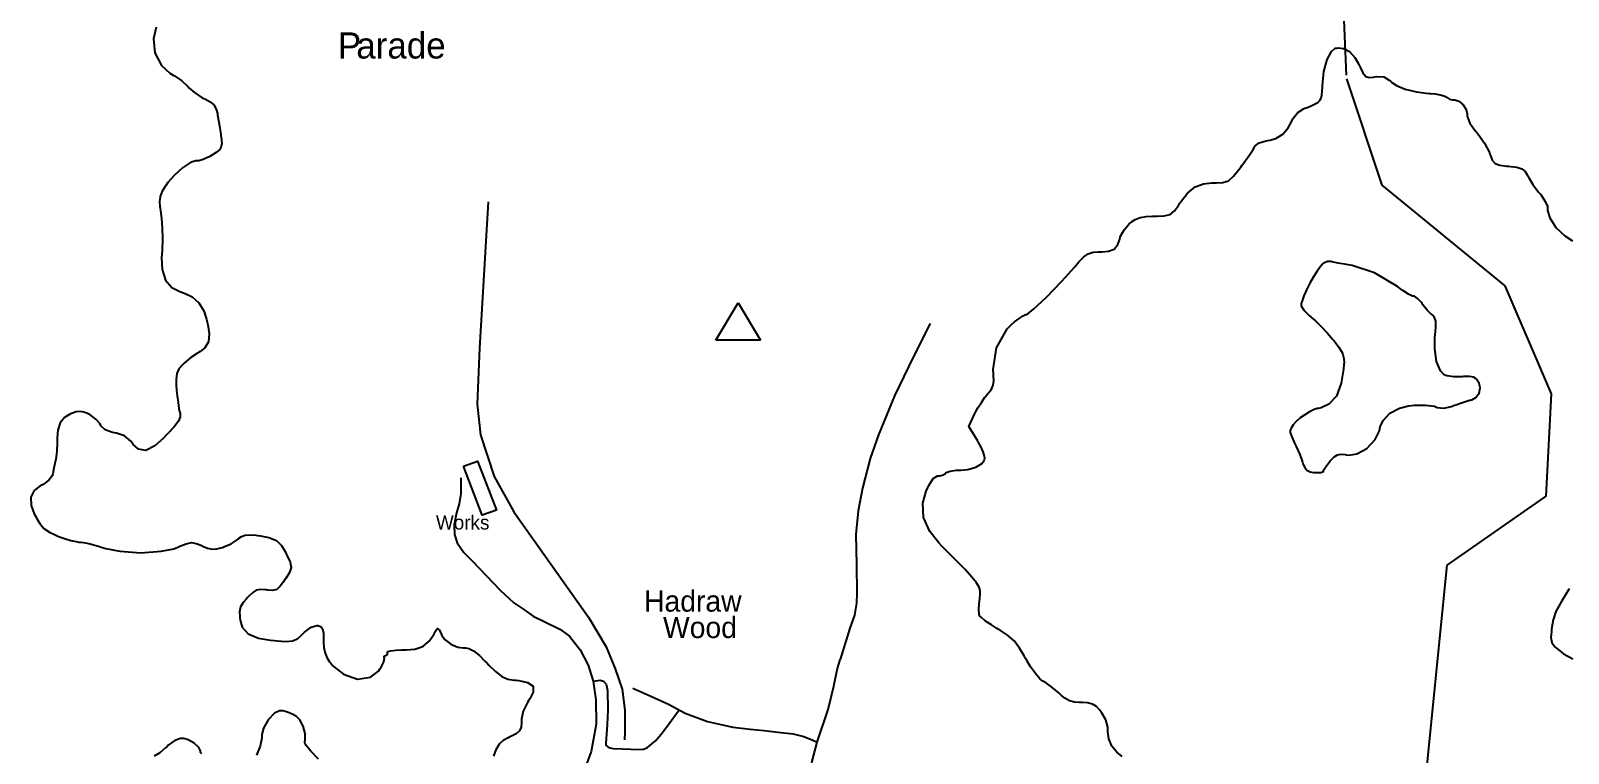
# Model space of a CAD drawing. Extents: x 0 to 24000, y 0 to 24000.
# Drawn here: x 6138 to 8317, y 7231 to 8256 of the extents above; entities that cross this region are included whole.
import ezdxf

# ---------------------------------------------------------------- set-up
doc = ezdxf.new("R2010")
doc.units = 0
for name, color, linetype in [('01B-LandmassTidal', 7, 'Continuous'), ('03D-BuiltUpIndustrial', 7, 'Continuous'), ('04B-RoadClassC', 7, 'Continuous'), ('05C-RailwayPrimary', 7, 'Continuous'), ('06B-FeaturesSummit', 7, 'Continuous'), ('07-BoundaryRegional', 7, 'Continuous'), ('08-NamesFeatureBuilt', 7, 'Continuous'), ('08-NamesFeatureNatural', 7, 'Continuous'), ('xx-NamesPlacesXXX', 7, 'Continuous')]:
    doc.layers.add(name, color=color, linetype=linetype)

msp = doc.modelspace()

# ---------------------------------------------------------------- linework, layer by layer
at = {"layer": '01B-LandmassTidal'}
for points in [[(6315.6, 8261.4), (6311.8, 8244.8), (6313.6, 8224.8), (6323, 8207.2), (6334.9, 8196), (6339.5, 8193.4), (6341.6, 8192.3), (6351.9, 8185.1), (6359.8, 8177.7), (6360.7, 8176.6), (6361.5, 8175.5), (6369.6, 8168.5), (6380.7, 8161.3), (6383, 8160.1), (6385.3, 8159.1), (6391.9, 8155.5), (6397.4, 8151), (6400.6, 8145.1), (6402.3, 8138.7), (6402.6, 8136.6), (6402.9, 8134.4), (6405, 8121.4), (6407, 8109.1), (6407.3, 8107.2), (6407.7, 8105.3), (6408.3, 8096.3), (6407.3, 8090), (6406.9, 8089.5), (6405.6, 8087.8), (6400.5, 8083.5), (6391.5, 8077.8), (6382, 8073.5), (6376, 8071.9), (6374, 8071.9), (6371.5, 8071.9), (6364.2, 8069.3), (6352.7, 8062), (6340.8, 8051.1), (6332.2, 8041), (6329.7, 8037.4), (6328.2, 8035.2), (6324.1, 8028.5), (6321.1, 8021.2), (6320.2, 8013.8), (6320.8, 8006.8), (6321.1, 8004.4), (6321.7, 8000.9), (6323.2, 7989.9), (6324.1, 7976.6), (6324.2, 7961), (6323.7, 7944.8), (6323.4, 7939.4), (6323.2, 7934), (6324.1, 7917.7), (6328.6, 7902.6), (6337.8, 7892.2), (6348.9, 7886.3), (6352.8, 7884.9), (6356.3, 7883.7), (6366.3, 7878.8), (6376, 7870.4), (6382.9, 7858.8), (6386.8, 7847), (6387.7, 7842.9), (6388.7, 7839), (6390.4, 7826.9), (6389.5, 7815.1), (6384.6, 7806.4), (6378, 7801.1), (6375.6, 7799.8), (6374, 7799), (6364.5, 7792.6), (6355.1, 7784.8), (6353.6, 7783.4), (6352.1, 7781.8), (6347.6, 7776.7), (6344.5, 7770.3), (6343.6, 7761.8), (6344, 7751.8), (6344.2, 7748.5), (6344.4, 7746), (6345.2, 7738.5), (6346.4, 7728.8), (6347.7, 7720.5), (6348.5, 7716.1), (6348.9, 7714.7), (6349.3, 7713.3), (6349.5, 7708.7), (6347.2, 7702.5), (6341, 7694.4), (6332.6, 7685.5), (6329.7, 7682.6), (6325.8, 7678.6), (6313.4, 7667.5), (6300.8, 7661), (6290.6, 7662.6), (6283, 7669.3), (6281.1, 7672), (6279.5, 7674.1), (6270.7, 7681.6), (6259.2, 7685.7), (6256.4, 7686.1), (6253.5, 7686.6), (6243.1, 7690.2), (6237.1, 7695.9), (6236.4, 7697.5), (6235.9, 7698.7), (6230.1, 7705.4), (6221.7, 7711.5), (6219.9, 7712.4), (6218.2, 7713.2), (6213, 7715.1), (6207.4, 7716.2), (6201.9, 7715.6), (6196.8, 7713.9), (6195.2, 7713.2), (6192.6, 7712.1), (6185.4, 7707.5), (6179.2, 7700), (6176, 7689.6), (6175.2, 7679), (6175.3, 7675.6), (6175.3, 7671.7), (6174.5, 7660), (6173.2, 7648.2), (6172.9, 7646.5), (6172.5, 7645), (6170.4, 7635.8), (6168.8, 7627.6), (6168.6, 7626.5), (6168.3, 7625.4), (6163.3, 7618.7), (6155.1, 7612.6), (6153.3, 7611.7), (6150.4, 7610.3), (6142.6, 7604.3), (6137.7, 7594.9), (6138.4, 7582.8), (6142.7, 7571), (6144.7, 7567.3), (6146, 7564.8), (6150.4, 7557.3), (6156.4, 7550.3), (6164.4, 7544.9), (6173.1, 7540.8), (6176, 7539.5), (6178.3, 7538.6), (6185.3, 7536.2), (6194.3, 7533.4), (6202.1, 7531.6), (6206, 7530.9), (6207.4, 7530.9), (6208.6, 7530.9), (6212.5, 7530.3), (6219.8, 7528.8), (6228.6, 7526.6), (6235.3, 7524.6), (6237.6, 7523.8), (6244, 7521.7), (6264.1, 7517.9), (6293.6, 7515.9), (6322.4, 7517.9), (6340.5, 7521.6), (6346.2, 7523.8), (6349.1, 7525.1), (6357.9, 7528.5), (6365.6, 7530.2), (6372.2, 7529.1), (6378.6, 7526.4), (6380.7, 7525.4), (6382.5, 7524.5), (6388.4, 7522.2), (6394.8, 7520.9), (6401.3, 7521.3), (6407.3, 7522.8), (6409.3, 7523.4), (6411.3, 7524), (6421.6, 7528.7), (6430.4, 7534.2), (6431.6, 7535.2), (6432.7, 7536.3), (6436.5, 7538.9), (6441.8, 7540.8), (6449, 7541.2), (6456.6, 7540.6), (6459.1, 7540.3), (6463.2, 7539.7), (6475.3, 7537.4), (6485.9, 7533.1), (6493.3, 7525.9), (6498.4, 7517.4), (6499.9, 7514.4), (6501.3, 7511.5), (6505.3, 7502.6), (6506.9, 7495), (6504.4, 7487.8), (6499.2, 7479.5), (6497.5, 7476.8), (6496, 7474.6), (6491.3, 7468.3), (6486.4, 7463.9), (6480.5, 7462.5), (6474.1, 7462.8), (6472, 7463.1), (6469.9, 7463.4), (6463.7, 7463.9), (6457.4, 7462.8), (6451.8, 7459.2), (6446.6, 7454.2), (6445, 7452.5), (6443.3, 7450.7), (6438.8, 7445.2), (6435.2, 7438.9), (6433.7, 7432.2), (6433.8, 7425.9), (6434, 7423.9), (6434.3, 7420.4), (6437.4, 7410.2), (6445.8, 7400.9), (6460.6, 7394.8), (6477.4, 7391.9), (6483, 7391.3), (6487.1, 7391), (6499.3, 7390.1), (6509.1, 7390.8), (6516, 7394.1), (6521.9, 7399.3), (6523.8, 7401.1), (6525.7, 7403.1), (6535.2, 7410.1), (6543.2, 7412.7), (6544.5, 7412.5), (6545.6, 7412.3), (6548.8, 7411.1), (6551.3, 7408), (6552.5, 7401.9), (6552.8, 7394.3), (6552.8, 7391.7), (6552.8, 7389.2), (6553.2, 7381.6), (6554.9, 7373.5), (6557.9, 7366.4), (6561.3, 7361.2), (6562.6, 7359.6), (6566.3, 7354.9), (6580.9, 7343.4), (6600.8, 7336.6), (6619.2, 7339.2), (6630.8, 7347.9), (6633.1, 7351.7), (6634.2, 7353.4), (6637.9, 7361.1), (6638.9, 7366.5), (6638.6, 7367), (6638.4, 7367.4), (6638.5, 7369.2), (6640.4, 7370.1), (6641, 7370.1), (6641.5, 7370.1), (6643.3, 7371.4), (6643.2, 7373.6), (6642.9, 7374.1), (6642.8, 7374.3), (6643.6, 7375.7), (6647.8, 7376.9), (6655.3, 7377.7), (6663.1, 7378), (6665.7, 7378), (6669.7, 7378), (6682, 7379), (6693.6, 7382.8), (6702.6, 7390.6), (6709, 7400.1), (6710.8, 7403.5), (6711.3, 7404.5), (6713.2, 7407.6), (6714.9, 7408.6), (6716.7, 7406.3), (6718.7, 7402.1), (6719.4, 7400.7), (6720.4, 7398.5), (6725.1, 7392.4), (6733.3, 7386), (6743, 7382), (6750.6, 7380.9), (6753.1, 7381.1), (6754.5, 7381.2), (6758.7, 7380.2), (6765.3, 7376.7), (6773.6, 7370), (6781.5, 7362.2), (6784.1, 7359.6), (6787.1, 7356.5), (6796.2, 7347.4), (6805.3, 7340.3), (6814.1, 7336.7), (6822.7, 7335.2), (6825.6, 7334.9), (6829.7, 7334.5), (6841.6, 7331.9), (6849.6, 7326.7), (6849.9, 7318.3), (6845.2, 7308.8), (6843.3, 7305.8), (6841.7, 7303.5), (6835.8, 7291), (6833.1, 7280.1), (6833.1, 7276.5), (6833.1, 7274.5), (6832.6, 7268.6), (6830.4, 7263.3), (6825.5, 7259.1), (6818.9, 7255.6), (6816.6, 7254.5), (6814.3, 7253.4), (6807.5, 7249.6), (6801.4, 7244.2), (6797, 7236.3), (6793.6, 7227.1)], [(7684.9, 7227), (7677.1, 7232.8), (7669.9, 7241.5), (7665.7, 7252.1), (7664.3, 7261.8), (7664.2, 7265.1), (7664.2, 7268.5), (7661.6, 7278.8), (7655.6, 7289.4), (7654, 7291.3), (7652.6, 7293), (7648.1, 7297.6), (7642.4, 7301.3), (7635.6, 7303), (7628.5, 7303.5), (7626.2, 7303.5), (7623.8, 7303.5), (7617, 7304), (7609.8, 7305.8), (7603.5, 7309.5), (7598.4, 7313.7), (7596.7, 7315.3), (7595.2, 7316.9), (7585.2, 7325.4), (7575.5, 7332.1), (7574, 7332.9), (7572.4, 7333.7), (7568.2, 7337.2), (7561.7, 7344.4), (7554.8, 7354.1), (7549.4, 7362.9), (7547.7, 7365.8), (7545.7, 7369.6), (7539.3, 7380.5), (7531.4, 7390.7), (7522, 7398.9), (7512.3, 7405.4), (7508.9, 7407.4), (7506.5, 7408.8), (7499.3, 7413.4), (7491, 7419), (7485.1, 7423.9), (7482.6, 7426.5), (7482.3, 7427.4), (7482, 7428.2), (7481.4, 7436.5), (7482.3, 7448.1), (7482.7, 7450.5), (7482.9, 7452.1), (7483.4, 7456.8), (7483.3, 7462.1), (7481.8, 7467.2), (7478.2, 7473.4), (7471.8, 7481.2), (7462, 7491.9), (7448.1, 7506.1), (7434, 7520.3), (7429.3, 7525), (7424.6, 7529.8), (7412, 7545.8), (7403, 7565.7), (7402.3, 7586.2), (7406.9, 7603.2), (7409.4, 7608.5), (7410.6, 7611.4), (7416.8, 7621), (7422.7, 7625), (7424.7, 7625), (7426.2, 7625), (7430.9, 7626.2), (7434.5, 7628.4), (7434.8, 7628.9), (7435.1, 7629.5), (7441, 7631.7), (7449.6, 7632.8), (7452.5, 7632.8), (7455.8, 7632.8), (7465.8, 7634), (7477.1, 7637.3), (7485.4, 7642.2), (7489.2, 7646.8), (7489.7, 7648.5), (7490, 7649.5), (7489.6, 7652.7), (7487.7, 7659), (7484.3, 7666.7), (7480.8, 7673.1), (7479.5, 7675.2), (7467.4, 7695.1), (7476, 7713.2), (7477, 7715.2), (7480.3, 7721.2), (7485.2, 7729.2), (7490.1, 7736.5), (7493.2, 7740.5), (7494.4, 7741.8), (7495.8, 7743.2), (7499.3, 7747.9), (7502, 7753.7), (7502.8, 7760.4), (7502.5, 7767.3), (7502.3, 7769.6), (7501.6, 7775.9), (7506.5, 7806.6), (7521.5, 7833.3), (7525.8, 7837.5), (7527.3, 7838.9), (7532.2, 7843.2), (7538.7, 7848.2), (7544.4, 7852), (7547.7, 7853.6), (7548.9, 7853.9), (7550.8, 7854.5), (7559.1, 7861.3), (7576.8, 7877.9), (7599.1, 7901.2), (7617.4, 7921.5), (7623.4, 7928.4), (7625.1, 7930.3), (7630.4, 7935.7), (7636.5, 7940), (7643.6, 7942), (7650.8, 7942.5), (7653.2, 7942.5), (7656.2, 7942.5), (7665.2, 7943.4), (7673.2, 7946.6), (7678.4, 7952.9), (7681.2, 7960.7), (7681.8, 7963.3), (7682.2, 7964.8), (7687.3, 7973.7), (7694.7, 7982.3), (7696.3, 7983.7), (7697.9, 7985), (7703, 7988.5), (7710, 7991.5), (7718.8, 7993), (7727.8, 7993.5), (7730.8, 7993.5), (7734.2, 7993.5), (7744.4, 7993.7), (7752.6, 7995.7), (7758.7, 8000.9), (7764.3, 8008.5), (7766.1, 8011.1), (7768.7, 8014.9), (7777.4, 8025.8), (7788, 8034.8), (7800, 8039.3), (7811.6, 8040.5), (7815.5, 8040.5), (7818.5, 8040.5), (7827.4, 8040.9), (7835.3, 8043.5), (7842.6, 8050.1), (7850.3, 8059.7), (7852.7, 8062.9), (7854.5, 8065.2), (7859.6, 8072.2), (7865.7, 8080.7), (7870.3, 8087.7), (7872.3, 8091), (7872.7, 8091.9), (7873.1, 8092.8), (7879, 8097.1), (7888.8, 8100.1), (7891.1, 8100.5), (7894.1, 8100.9), (7902.7, 8103.4), (7912.2, 8109.4), (7920.1, 8118.6), (7925.4, 8128.2), (7926.8, 8131.5), (7927.5, 8132.9), (7933.6, 8140.1), (7941.9, 8145.7), (7943.7, 8146.4), (7945.7, 8147.1), (7951.5, 8149.3), (7957.4, 8151.9), (7961.8, 8154.4), (7964.7, 8157.3), (7966.7, 8160.7), (7967.8, 8165.1), (7968.4, 8170.8), (7968.7, 8176.3), (7968.8, 8178.1), (7968.9, 8183.3), (7970.7, 8198.6), (7975.1, 8215.3), (7981.3, 8226.9), (7986.8, 8231.6), (7988.8, 8231.8), (7991.1, 8232.2), (7998.3, 8231.3), (8007, 8226.9), (8014.6, 8218.5), (8019.9, 8209.5), (8021.3, 8206.3), (8022.4, 8203.8), (8025.9, 8196.4), (8029.9, 8191.3), (8034.9, 8189.9), (8040.9, 8190.4), (8042.9, 8190.7), (8045.5, 8191.2), (8055.5, 8190.8), (8063.3, 8186.4), (8064.8, 8184.8), (8066.7, 8182.9), (8073.7, 8178.4), (8086, 8173.4), (8101.7, 8169.7), (8115.8, 8167.9), (8120.5, 8167.5), (8122.4, 8167.5), (8128.3, 8166.9), (8135.3, 8165.6), (8140.7, 8164), (8143.1, 8163), (8143.6, 8162.5), (8144.2, 8161.9), (8148.7, 8159.4), (8153.1, 8158.1), (8154.6, 8158.1), (8156.4, 8158.1), (8161.7, 8156.3), (8167.9, 8151.4), (8172.2, 8144.4), (8173.8, 8138.3), (8173.8, 8136.2), (8173.8, 8135), (8174.9, 8131.4), (8177.7, 8125.2), (8182.1, 8118.5), (8186.1, 8113.4), (8187.5, 8111.9), (8189.4, 8109.7), (8198.5, 8096.6), (8205.2, 8083.5), (8206, 8081.3), (8206.7, 8079.1), (8209.3, 8072.6), (8213.3, 8067.8), (8220.2, 8065.5), (8229.5, 8064.3), (8232.6, 8064), (8235.5, 8063.8), (8244.2, 8062.8), (8251.4, 8060.6), (8256, 8056.7), (8258.9, 8052), (8259.7, 8050.3), (8260.5, 8048.8), (8266.9, 8038.3), (8275, 8027.4), (8276.5, 8025.6), (8278, 8023.9), (8284.2, 8014.2), (8287.5, 8007.2), (8287.5, 8004.8), (8287.5, 8001.4), (8290.7, 7991), (8299.5, 7977.1), (8312.2, 7965.2), (8323.1, 7958.4)], [(8318.3, 7464.5), (8307.7, 7447.5), (8299.6, 7432.7), (8295.6, 7420.8), (8293.8, 7410.5), (8293.4, 7407), (8293.1, 7404.2), (8292.5, 7395.8), (8293.7, 7388.6), (8298.2, 7382.5), (8305.1, 7376.7), (8307.5, 7374.9), (8310.4, 7372.6), (8323.3, 7365.2)], [(6545.6, 7223.2), (6534.7, 7234.3), (6528.1, 7242.5), (6526, 7246.4), (6526.1, 7247.4), (6526.5, 7250.4), (6526.4, 7259.3), (6524, 7269.9), (6519.2, 7278.7), (6514, 7283.9), (6512, 7285.1), (6510.4, 7286), (6501.7, 7289.8), (6495, 7291.7), (6492.8, 7291.7), (6490.4, 7291.7), (6483.2, 7288.1), (6474.1, 7278.9), (6467.4, 7266.9), (6465.1, 7257.9), (6465.4, 7254.9), (6465.4, 7253.1), (6463, 7241.5), (6457.7, 7228.6)], [(6380.1, 7230.6), (6378.3, 7232.7), (6378.3, 7233.3), (6378.3, 7234.9), (6375.7, 7239.5), (6369.1, 7245.8), (6360.6, 7250.6), (6354.5, 7252.5), (6352.5, 7252.5), (6349.8, 7252.5), (6341.9, 7249.4), (6332.5, 7242.8), (6330.9, 7241.2), (6329.3, 7239.5), (6320.5, 7232.1), (6312.7, 7227.4)]]:
    msp.add_lwpolyline(points, dxfattribs=at)
msp.add_lwpolyline([(7969.6, 7926.1), (7968.5, 7925.2), (7965.8, 7921.9), (7961.1, 7915.3), (7956, 7907.1), (7950.8, 7898), (7946.1, 7888.8), (7942.2, 7880.3), (7939.6, 7873.2), (7938.6, 7869.6), (7938.6, 7868.4), (7938.6, 7866.3), (7942.4, 7859.8), (7950.1, 7851.8), (7951.9, 7850.4), (7953.6, 7849), (7958.6, 7844.6), (7966.7, 7836.8), (7975.1, 7827.9), (7981, 7821.3), (7982.9, 7819), (7985.2, 7816.2), (7991.9, 7807.5), (7997, 7799), (7999.1, 7791.3), (7999.2, 7785), (7999, 7783), (7998.5, 7776.3), (7995.2, 7756.3), (7988.4, 7737.8), (7977.8, 7726.4), (7966.7, 7721.3), (7962.9, 7720.6), (7961.3, 7720.3), (7956.8, 7718.9), (7950.2, 7715.8), (7943.5, 7711.7), (7937.2, 7707.1), (7931.5, 7702.1), (7927, 7697.1), (7924, 7692.4), (7922.9, 7689.5), (7922.9, 7688.5), (7922.9, 7686.5), (7925, 7680.2), (7929.3, 7670.4), (7930.4, 7668.5), (7931.3, 7666.5), (7936.4, 7655.1), (7940.5, 7644.3), (7940.9, 7642.6), (7941.4, 7641.1), (7943.4, 7636.7), (7946.5, 7632.9), (7951, 7630.7), (7955.8, 7629.8), (7957.4, 7629.7), (7959.1, 7629.5), (7966.2, 7629.6), (7970, 7631.1), (7970, 7631.6), (7970, 7633), (7972.8, 7637.1), (7978.4, 7644.6), (7979.7, 7646.1), (7981, 7647.6), (7985.2, 7651.7), (7989.9, 7654.7), (7995.3, 7655.6), (8000.7, 7655.1), (8002.5, 7654.8), (8006, 7654.1), (8017.3, 7656), (8031.6, 7663.8), (8043.2, 7676.3), (8049.1, 7687.6), (8049.9, 7691.6), (8050.5, 7694.9), (8054.9, 7704.1), (8064.2, 7714), (8077.7, 7720.8), (8090.6, 7724.1), (8095, 7724.6), (8098.4, 7725), (8114.6, 7725.3), (8127.5, 7723.6), (8129.1, 7723), (8131.3, 7722.1), (8140.8, 7720.7), (8151.5, 7723.4), (8154.2, 7724.6), (8156, 7725.3), (8166.9, 7729.2), (8177, 7732.1), (8178.5, 7732.4), (8180.5, 7732.9), (8186.2, 7736), (8190.9, 7742.1), (8192.1, 7749.8), (8190.5, 7756.4), (8189.5, 7758.3), (8188.9, 7759.4), (8186.6, 7762.5), (8182.8, 7764.9), (8177.1, 7765.9), (8170.8, 7765.8), (8168.7, 7765.7), (8166.4, 7765.5), (8154.6, 7765.6), (8144.8, 7766.9), (8143.6, 7767.3), (8141.3, 7768.1), (8135.8, 7774.1), (8130.4, 7787.2), (8127.7, 7804.9), (8127.8, 7820.6), (8128.3, 7825.7), (8128.7, 7828.5), (8129.5, 7837.1), (8129.3, 7844.5), (8127.5, 7849.5), (8125, 7852.3), (8124, 7853.1), (8123.1, 7853.8), (8117, 7859.8), (8110.9, 7867.6), (8109.9, 7869.2), (8108.9, 7870.7), (8103.4, 7876.7), (8099.2, 7879.8), (8097.8, 7879.8), (8096, 7879.8), (8090.5, 7882.4), (8082.5, 7887.6), (8080.9, 7888.8), (8074.8, 7893.6), (8042.5, 7912.7), (8010.9, 7923.4), (8005.2, 7924.1), (8002.8, 7924.5), (7990.8, 7926.6), (7982.1, 7928.5), (7981.3, 7928.8), (7980.5, 7929.1), (7975.5, 7928.9), (7970.3, 7926.8)], close=True, dxfattribs=at)
at = {"layer": '03D-BuiltUpIndustrial'}
msp.add_lwpolyline([(6750.9, 7638.5), (6771.1, 7645.7), (6797.9, 7576.4), (6777.3, 7569.2)], close=True, dxfattribs=at)
at = {"layer": '04B-RoadClassC'}
for points in [[(7412.4, 7840.8), (7388.4, 7793.1), (7362, 7738.3), (7339.4, 7683), (7327.4, 7649.7), (7316.4, 7607.5), (7310.6, 7575.3), (7307.1, 7541.6), (7308.2, 7499.1), (7308.8, 7458.6), (7308.2, 7444.5), (7305.4, 7427.1), (7298.9, 7408.9), (7284.8, 7364.3)], [(6747.5, 7622), (6747.5, 7600.1), (6745.1, 7585), (6741, 7572.6), (6737.9, 7555.5), (6738.2, 7541.7), (6742, 7529.7), (6751.3, 7516.3), (6763.3, 7504.3), (6803.7, 7462.5), (6822.6, 7445), (6836.7, 7435.4), (6850, 7425.8), (6865.5, 7418.2), (6887.4, 7407.6), (6901.5, 7397.6), (6916.2, 7378.1), (6927.6, 7356.5), (6934.8, 7333.5), (6938.5, 7307.4), (6939.2, 7272.7), (6932, 7234), (6921.4, 7205.8)], [(6954.3, 6808.2), (6987.5, 6810.2), (7008.5, 6816.8), (7049.6, 6825.7), (7068.8, 6839.1), (7087.4, 6853.8), (7101.8, 6877.8), (7119.6, 6908), (7160.1, 6970.1), (7194.1, 7028.5), (7208.1, 7055.9), (7217.4, 7079.3), (7226.6, 7107.8), (7238, 7160.3), (7240.7, 7191.8), (7245.2, 7220), (7252.4, 7247.1), (7268.1, 7293.4), (7276, 7326.7), (7280.8, 7349.7), (7284.8, 7364.3)], [(6934.8, 7333.5), (6944.7, 7334.9), (6949.3, 7333.6), (6953.2, 7329.4), (6954.4, 7325.3), (6955.3, 7319.8), (6955.8, 7292.8), (6954.8, 7272), (6953.2, 7251.9), (6952.6, 7245.7), (6953, 7243), (6955.2, 7240.8), (6958.5, 7238.9), (6963.1, 7238.2), (7000.8, 7236.7), (7006.2, 7237.3), (7011.7, 7239.8), (7018, 7244.6), (7022.7, 7248.7), (7031.3, 7258.5), (7040.1, 7270.3), (7056.8, 7292.9)], [(6991.3, 7323.6), (7016.4, 7312.6), (7041.7, 7301), (7065.4, 7288.3), (7097, 7276.6), (7114.1, 7272.8), (7132.6, 7268.4), (7157.3, 7265.6), (7177.2, 7263.9), (7196.8, 7261.5), (7218.4, 7258.8), (7233.5, 7255), (7246.2, 7249.8), (7252.5, 7247.4)]]:
    msp.add_lwpolyline(points, dxfattribs=at)
at = {"layer": '05C-RailwayPrimary'}
msp.add_lwpolyline([(6785.9, 8013.7), (6773.6, 7806), (6770.5, 7726.5), (6775.1, 7683.3), (6794.4, 7623.9), (6822.2, 7573.7), (6928.2, 7424.7), (6953.4, 7382.5), (6966.2, 7351.1), (6976, 7322.3), (6979.6, 7292.4), (6979.6, 7262), (6979.1, 7250.7)], dxfattribs=at)
at = {"layer": '06B-FeaturesSummit'}
for p, q in [((7108.5, 7817.5), (7140.3, 7870.4)), ((7140.3, 7870.4), (7172, 7817.5)), ((7172, 7817.5), (7108.5, 7817.5))]:
    msp.add_line(p, q, dxfattribs=at)
at = {"layer": '07-BoundaryRegional'}
for p, q in [((8002.7, 8193.2), (7963.5, 9079)), ((8002.7, 8187.9), (8052.8, 8037.2)), ((8052.8, 8037.2), (8226.9, 7894.6)), ((8226.9, 7894.6), (8292.9, 7741.3)), ((8292.9, 7741.3), (8285, 7596)), ((8285, 7596), (8145.1, 7498.2)), ((8145.1, 7498.2), (8116.1, 7210.2))]:
    msp.add_line(p, q, dxfattribs=at)

# ---------------------------------------------------------------- texts
at = {"layer": '08-NamesFeatureBuilt'}
msp.add_text('Works', height=20, dxfattribs=at).set_placement((6712, 7548.8))
at = {"layer": '08-NamesFeatureNatural'}
for s, p in [('Hadraw', (7007, 7432.3)), ('Wood', (7033.8, 7394.9))]:
    msp.add_text(s, height=30, dxfattribs=at).set_placement(p)
at = {"layer": 'xx-NamesPlacesXXX'}
for s, height, p in [('P', 37, (6573, 8216.9)), ('arade', 37.04, (6599.1, 8216.9))]:
    msp.add_text(s, height=height, dxfattribs=at).set_placement(p)

doc.saveas('drawing.dxf')
